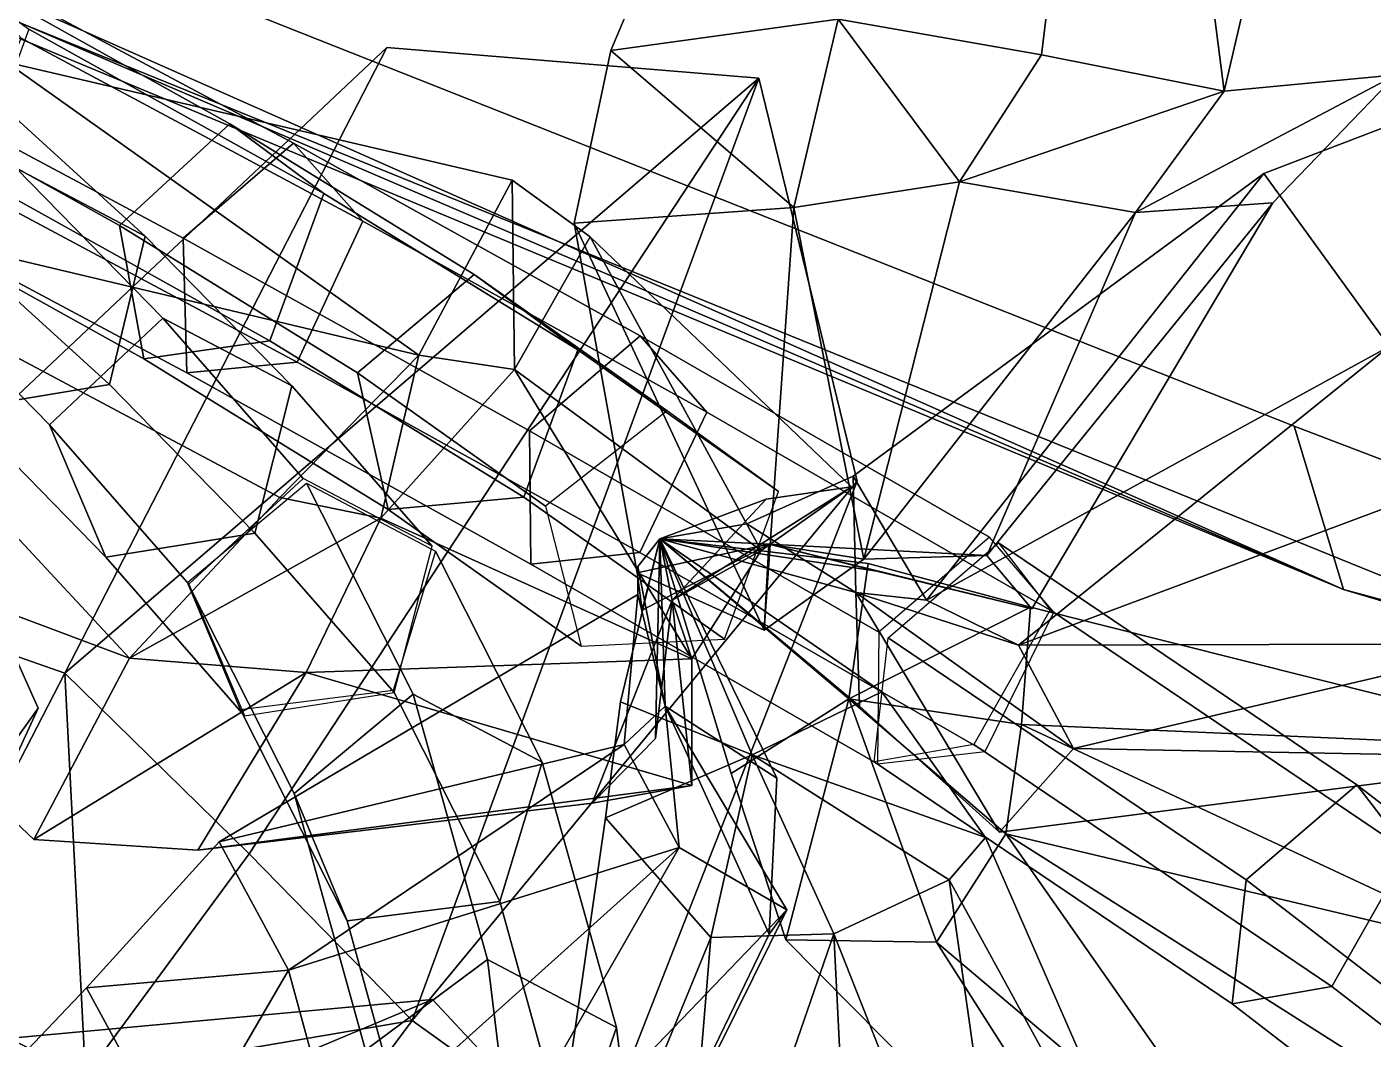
# Model space of a CAD drawing. Header units: metres. Extents: x -488 to 282, y -579 to 399.
# Drawn here: x 155.81 to 183.69, y -226.19 to -205.23 of the extents above; entities that cross this region are included whole.
import ezdxf

# ---------------------------------------------------------------- set-up
doc = ezdxf.new("R2010")
doc.units = ezdxf.units.M

msp = doc.modelspace()

# ---------------------------------------------------------------- linework, layer by layer
at = {"layer": 'coreopsi_1InfInt', "color": 3}
for points in [[(154.2568, -203.855, 316.2559), (161.3344, -207.6384, 323.0275), (159.0464, -209.6094, 324.3177), (151.9688, -205.826, 317.5462)], [(155.692, -205.4682, 313.8545), (162.7696, -209.2516, 320.6261), (161.3344, -207.6384, 323.0275), (154.2568, -203.855, 316.2559)], [(155.113, -206.7016, 355.3161), (158.2637, -209.5647, 364.9149), (155.5934, -208.1592, 366.2106), (152.4428, -205.296, 356.6118)], [(154.3329, -208.3899, 313.6426), (161.4105, -212.1733, 320.4142), (162.7696, -209.2516, 320.6261), (155.692, -205.4682, 313.8545)], [(151.9688, -205.826, 317.5462), (159.0464, -209.6094, 324.3177), (159.1226, -212.3932, 322.6827), (152.045, -208.6098, 315.9111)], [(154.3703, -209.7717, 354.6441), (157.521, -212.6348, 364.2429), (158.2637, -209.5647, 364.9149), (155.113, -206.7016, 355.3161)], [(161.3344, -207.6384, 323.0275), (168.5099, -211.6248, 329.6627), (166.2219, -213.5957, 330.9529), (159.0464, -209.6094, 324.3177)], [(162.7696, -209.2516, 320.6261), (169.894, -213.21, 327.2131), (168.5099, -211.6248, 329.6627), (161.3344, -207.6384, 323.0275)], [(155.5934, -208.1592, 366.2106), (158.6306, -211.2589, 375.832), (156.2797, -213.4728, 375.8607), (153.2648, -210.3945, 366.3082)], [(158.2637, -209.5647, 364.9149), (161.3008, -212.6644, 374.5363), (158.6306, -211.2589, 375.832), (155.5934, -208.1592, 366.2106)], [(152.045, -208.6098, 315.9111), (159.1226, -212.3932, 322.6827), (161.4105, -212.1733, 320.4142), (154.3329, -208.3899, 313.6426)], [(161.4105, -212.1733, 320.4142), (168.5035, -216.1147, 326.9717), (169.894, -213.21, 327.2131), (162.7696, -209.2516, 320.6261)], [(157.521, -212.6348, 364.2429), (160.5359, -215.7132, 373.7953), (161.3008, -212.6644, 374.5363), (158.2637, -209.5647, 364.9149)], [(151.2986, -210.2816, 355.5002), (154.4492, -213.1447, 365.099), (157.521, -212.6348, 364.2429), (154.3703, -209.7717, 354.6441)], [(159.0464, -209.6094, 324.3177), (166.2219, -213.5957, 330.9529), (166.247, -216.3517, 329.2697), (159.1226, -212.3932, 322.6827)], [(153.2648, -210.3945, 366.3082), (156.2797, -213.4728, 375.8607), (157.4505, -216.2099, 374.6091), (154.4492, -213.1447, 365.099)], [(158.6306, -211.2589, 375.832), (161.5357, -214.5791, 385.4207), (159.1635, -216.7701, 385.3805), (156.2797, -213.4728, 375.8607)], [(161.3008, -212.6644, 374.5363), (164.2059, -215.9846, 384.1249), (161.5357, -214.5791, 385.4207), (158.6306, -211.2589, 375.832)], [(168.5099, -211.6248, 329.6627), (175.7426, -215.7926, 336.122), (173.4546, -217.7635, 337.4122), (166.2219, -213.5957, 330.9529)], [(169.894, -213.21, 327.2131), (177.0751, -217.3486, 333.6256), (175.7426, -215.7926, 336.122), (168.5099, -211.6248, 329.6627)], [(159.1226, -212.3932, 322.6827), (166.247, -216.3517, 329.2697), (168.5035, -216.1147, 326.9717), (161.4105, -212.1733, 320.4142)], [(154.4492, -213.1447, 365.099), (157.4505, -216.2099, 374.6091), (160.5359, -215.7132, 373.7953), (157.521, -212.6348, 364.2429)], [(160.5359, -215.7132, 373.7953), (163.4198, -219.0104, 383.3152), (164.2059, -215.9846, 384.1249), (161.3008, -212.6644, 374.5363)], [(168.5035, -216.1147, 326.9717), (175.6529, -220.2353, 333.3553), (177.0751, -217.3486, 333.6256), (169.894, -213.21, 327.2131)], [(156.2797, -213.4728, 375.8607), (159.1635, -216.7701, 385.3805), (160.3213, -219.493, 384.0867), (157.4505, -216.2099, 374.6091)], [(166.2219, -213.5957, 330.9529), (173.4546, -217.7635, 337.4122), (173.4281, -220.4903, 335.6822), (166.247, -216.3517, 329.2697)], [(157.4505, -216.2099, 374.6091), (160.3213, -219.493, 384.0867), (163.4198, -219.0104, 383.3152), (160.5359, -215.7132, 373.7953)], [(166.247, -216.3517, 329.2697), (173.4281, -220.4903, 335.6822), (175.6529, -220.2353, 333.3553), (168.5035, -216.1147, 326.9717)]]:
    msp.add_3dface(points, dxfattribs=at)
at = {"layer": 'coreopsi_1Pdcel', "color": 3}
for points in [[(153.9082, -203.8374, 316.3749), (160.0168, -207.2383, 324.2094), (157.7286, -209.3444, 325.0793), (151.6199, -205.9435, 317.2448)], [(155.8506, -205.2783, 314.235), (161.9592, -208.6792, 322.0695), (160.0168, -207.2383, 324.2094), (153.9082, -203.8374, 316.3749)], [(154.733, -208.3326, 313.7805), (160.8416, -211.7335, 321.615), (161.9592, -208.6792, 322.0695), (155.8506, -205.2783, 314.235)], [(151.6199, -205.9435, 317.2448), (157.7286, -209.3444, 325.0793), (158.2354, -212.1068, 323.4851), (152.1268, -208.7058, 315.6506)], [(160.0168, -207.2383, 324.2094), (165.0732, -210.3575, 332.739), (162.6607, -212.3912, 333.4268), (157.7286, -209.3444, 325.0793)], [(161.9592, -208.6792, 322.0695), (167.2177, -211.9165, 330.8952), (165.0732, -210.3575, 332.739), (160.0168, -207.2383, 324.2094)], [(152.1268, -208.7058, 315.6506), (158.2354, -212.1068, 323.4851), (160.8416, -211.7335, 321.615), (154.733, -208.3326, 313.7805)], [(160.8416, -211.7335, 321.615), (166.1001, -214.9709, 330.4408), (167.2177, -211.9165, 330.8952), (161.9592, -208.6792, 322.0695)], [(157.7286, -209.3444, 325.0793), (162.6607, -212.3912, 333.4268), (163.2917, -215.226, 332.0146), (158.2354, -212.1068, 323.4851)], [(165.0732, -210.3575, 332.739), (169.0675, -213.1837, 341.91), (166.5537, -215.1508, 342.4), (162.6607, -212.3912, 333.4268)], [(167.2177, -211.9165, 330.8952), (171.3769, -214.8509, 340.3882), (169.0675, -213.1837, 341.91), (165.0732, -210.3575, 332.739)], [(158.2354, -212.1068, 323.4851), (163.2917, -215.226, 332.0146), (166.1001, -214.9709, 330.4408), (160.8416, -211.7335, 321.615)], [(166.1001, -214.9709, 330.4408), (170.2593, -217.9052, 339.9338), (171.3769, -214.8509, 340.3882), (167.2177, -211.9165, 330.8952)], [(162.6607, -212.3912, 333.4268), (166.5537, -215.1508, 342.4), (167.2861, -218.0521, 341.1856), (163.2917, -215.226, 332.0146)], [(161.6017, -214.6785, 385.6646), (163.8105, -219.0464, 394.9546), (161.3465, -221.0991, 394.5753), (159.1377, -216.7312, 385.2852)], [(164.272, -216.084, 384.3688), (166.4807, -220.4519, 393.6588), (163.8105, -219.0464, 394.9546), (161.6017, -214.6785, 385.6646)], [(163.2917, -215.226, 332.0146), (167.2861, -218.0521, 341.1856), (170.2593, -217.9052, 339.9338), (166.1001, -214.9709, 330.4408)], [(175.9319, -215.9112, 336.2764), (183.346, -220.9209, 341.7714), (181.058, -222.8918, 343.0616), (173.6439, -217.8821, 337.5667)], [(177.0012, -217.3023, 333.5653), (184.4154, -222.312, 339.0603), (183.346, -220.9209, 341.7714), (175.9319, -215.9112, 336.2764)], [(163.394, -218.9716, 383.2199), (165.6028, -223.3395, 392.5099), (166.4807, -220.4519, 393.6588), (164.272, -216.084, 384.3688)], [(159.1377, -216.7312, 385.2852), (161.3465, -221.0991, 394.5753), (162.4478, -223.7372, 393.0731), (160.2391, -219.3693, 383.7831)], [(175.4173, -220.0876, 333.1631), (182.8314, -225.0973, 338.6581), (184.4154, -222.312, 339.0603), (177.0012, -217.3023, 333.5653)], [(173.6439, -217.8821, 337.5667), (181.058, -222.8918, 343.0616), (180.7683, -225.4536, 341.1169), (173.3542, -220.4439, 335.6219)], [(160.2391, -219.3693, 383.7831), (162.4478, -223.7372, 393.0731), (165.6028, -223.3395, 392.5099), (163.394, -218.9716, 383.2199)], [(163.8105, -219.0464, 394.9546), (165.353, -224.5388, 404.0913), (162.8223, -226.4162, 403.3843), (161.3465, -221.0991, 394.5753)], [(166.4807, -220.4519, 393.6588), (168.0232, -225.9444, 402.7956), (165.353, -224.5388, 404.0913), (163.8105, -219.0464, 394.9546)], [(173.3542, -220.4439, 335.6219), (180.7683, -225.4536, 341.1169), (182.8314, -225.0973, 338.6581), (175.4173, -220.0876, 333.1631)], [(165.6028, -223.3395, 392.5099), (167.0785, -228.6566, 401.319), (168.0232, -225.9444, 402.7956), (166.4807, -220.4519, 393.6588)], [(183.346, -220.9209, 341.7714), (191.0606, -226.8581, 346.3823), (188.7726, -228.829, 347.6725), (181.058, -222.8918, 343.0616)], [(184.4154, -222.312, 339.0603), (191.8609, -228.0546, 343.4915), (191.0606, -226.8581, 346.3823), (183.346, -220.9209, 341.7714)], [(161.3465, -221.0991, 394.5753), (162.8223, -226.4162, 403.3843), (163.8826, -228.9465, 401.6808), (162.4478, -223.7372, 393.0731)], [(182.8314, -225.0973, 338.6581), (190.1117, -230.7203, 342.9789), (191.8609, -228.0546, 343.4915), (184.4154, -222.312, 339.0603)], [(181.058, -222.8918, 343.0616), (188.7726, -228.829, 347.6725), (188.2139, -231.1962, 345.5481), (180.7683, -225.4536, 341.1169)], [(162.4478, -223.7372, 393.0731), (163.8826, -228.9465, 401.6808), (167.0785, -228.6566, 401.319), (165.6028, -223.3395, 392.5099)], [(165.353, -224.5388, 404.0913), (166.1399, -230.9739, 412.6934), (163.5686, -232.6414, 411.6752), (162.8223, -226.4162, 403.3843)], [(168.0232, -225.9444, 402.7956), (168.8101, -232.3794, 411.3977), (166.1399, -230.9739, 412.6934), (165.353, -224.5388, 404.0913)], [(180.7683, -225.4536, 341.1169), (188.2139, -231.1962, 345.5481), (190.1117, -230.7203, 342.9789), (182.8314, -225.0973, 338.6581)], [(167.0785, -228.6566, 401.319), (167.8249, -234.8818, 409.6099), (168.8101, -232.3794, 411.3977), (168.0232, -225.9444, 402.7956)]]:
    msp.add_3dface(points, dxfattribs=at)
at = {"layer": 'coreopsi_1Petal1', "color": 3}
for points in [[(178.6146, -191.0679, 373.6129), (172.6123, -205.0746, 368.268), (176.8196, -205.8134, 366.6758)], [(178.6146, -191.0679, 373.6129), (176.8196, -205.8134, 366.6758), (172.6123, -205.0746, 368.268)], [(176.8196, -205.8134, 366.6758), (180.6015, -206.5648, 365.2202), (178.6146, -191.0679, 373.6129)], [(176.8196, -205.8134, 366.6758), (178.6146, -191.0679, 373.6129), (180.6015, -206.5648, 365.2202)], [(180.6015, -206.5648, 365.2202), (183.1903, -195.4395, 369.9106), (178.6146, -191.0679, 373.6129)], [(180.6015, -206.5648, 365.2202), (178.6146, -191.0679, 373.6129), (183.1903, -195.4395, 369.9106)], [(172.6123, -205.0746, 368.268), (172.7835, -194.1389, 374.1885), (167.9051, -205.7193, 368.1774)], [(172.6123, -205.0746, 368.268), (167.9051, -205.7193, 368.1774), (172.7835, -194.1389, 374.1885)], [(184.1603, -206.223, 363.1697), (183.1903, -195.4395, 369.9106), (180.6015, -206.5648, 365.2202)], [(184.1603, -206.223, 363.1697), (180.6015, -206.5648, 365.2202), (183.1903, -195.4395, 369.9106)], [(172.6123, -205.0746, 368.268), (167.9051, -205.7193, 368.1774), (171.6934, -208.9711, 362.1256)], [(172.6123, -205.0746, 368.268), (171.6934, -208.9711, 362.1256), (167.9051, -205.7193, 368.1774)], [(172.6123, -205.0746, 368.268), (171.6934, -208.9711, 362.1256), (175.1206, -208.4393, 361.1454)], [(172.6123, -205.0746, 368.268), (175.1206, -208.4393, 361.1454), (171.6934, -208.9711, 362.1256)], [(176.8196, -205.8134, 366.6758), (172.6123, -205.0746, 368.268), (175.1206, -208.4393, 361.1454)], [(176.8196, -205.8134, 366.6758), (175.1206, -208.4393, 361.1454), (172.6123, -205.0746, 368.268)], [(156.5978, -218.6143, 431.6306), (163.2643, -205.6618, 432.195), (151.4296, -216.8005, 430.6167)], [(156.5978, -218.6143, 431.6306), (151.4296, -216.8005, 430.6167), (163.2643, -205.6618, 432.195)], [(170.9698, -206.2945, 431.5961), (163.2643, -205.6618, 432.195), (156.5978, -218.6143, 431.6306)], [(170.9698, -206.2945, 431.5961), (156.5978, -218.6143, 431.6306), (163.2643, -205.6618, 432.195)], [(163.9275, -212.0299, 368.7622), (155.3893, -205.9629, 375.3018), (148.7492, -208.426, 377.1985)], [(163.9275, -212.0299, 368.7622), (148.7492, -208.426, 377.1985), (155.3893, -205.9629, 375.3018)], [(165.8634, -208.4052, 368.4465), (155.3893, -205.9629, 375.3018), (163.9275, -212.0299, 368.7622)], [(165.8634, -208.4052, 368.4465), (163.9275, -212.0299, 368.7622), (155.3893, -205.9629, 375.3018)], [(171.6934, -208.9711, 362.1256), (167.9051, -205.7193, 368.1774), (167.145, -209.2986, 362.5583)], [(171.6934, -208.9711, 362.1256), (167.145, -209.2986, 362.5583), (167.9051, -205.7193, 368.1774)], [(175.1206, -208.4393, 361.1454), (180.6015, -206.5648, 365.2202), (176.8196, -205.8134, 366.6758)], [(175.1206, -208.4393, 361.1454), (176.8196, -205.8134, 366.6758), (180.6015, -206.5648, 365.2202)], [(181.6104, -208.8739, 357.9126), (184.1603, -206.223, 363.1697), (178.7673, -209.076, 359.2795)], [(181.6104, -208.8739, 357.9126), (178.7673, -209.076, 359.2795), (184.1603, -206.223, 363.1697)], [(178.7673, -209.076, 359.2795), (184.1603, -206.223, 363.1697), (180.6015, -206.5648, 365.2202)], [(178.7673, -209.076, 359.2795), (180.6015, -206.5648, 365.2202), (184.1603, -206.223, 363.1697)], [(184.0169, -211.848, 356.9876), (186.736, -206.2308, 361.7418), (181.4237, -208.2701, 358.1946)], [(184.0169, -211.848, 356.9876), (181.4237, -208.2701, 358.1946), (186.736, -206.2308, 361.7418)], [(170.9698, -206.2945, 431.5961), (156.5978, -218.6143, 431.6306), (160.4136, -222.3529, 431.4908)], [(170.9698, -206.2945, 431.5961), (160.4136, -222.3529, 431.4908), (156.5978, -218.6143, 431.6306)], [(160.4136, -222.3529, 431.4908), (163.7923, -225.8044, 431.3845), (170.9698, -206.2945, 431.5961)], [(160.4136, -222.3529, 431.4908), (170.9698, -206.2945, 431.5961), (163.7923, -225.8044, 431.3845)], [(163.7923, -225.8044, 431.3845), (173.0005, -214.6377, 431.2348), (170.9698, -206.2945, 431.5961)], [(163.7923, -225.8044, 431.3845), (170.9698, -206.2945, 431.5961), (173.0005, -214.6377, 431.2348)], [(175.1206, -208.4393, 361.1454), (178.7673, -209.076, 359.2795), (180.6015, -206.5648, 365.2202)], [(175.1206, -208.4393, 361.1454), (180.6015, -206.5648, 365.2202), (178.7673, -209.076, 359.2795)], [(148.7492, -208.426, 377.1985), (148.0756, -214.6038, 374.9305), (157.94, -218.298, 368.3184)], [(148.7492, -208.426, 377.1985), (157.94, -218.298, 368.3184), (148.0756, -214.6038, 374.9305)], [(161.0531, -214.9772, 368.5687), (163.9275, -212.0299, 368.7622), (148.7492, -208.426, 377.1985)], [(161.0531, -214.9772, 368.5687), (148.7492, -208.426, 377.1985), (163.9275, -212.0299, 368.7622)], [(148.7492, -208.426, 377.1985), (157.94, -218.298, 368.3184), (161.0531, -214.9772, 368.5687)], [(148.7492, -208.426, 377.1985), (161.0531, -214.9772, 368.5687), (157.94, -218.298, 368.3184)], [(165.9099, -212.3228, 362.3632), (165.8634, -208.4052, 368.4465), (163.9275, -212.0299, 368.7622)], [(165.9099, -212.3228, 362.3632), (163.9275, -212.0299, 368.7622), (165.8634, -208.4052, 368.4465)], [(167.4749, -209.5764, 362.3476), (165.8634, -208.4052, 368.4465), (165.9099, -212.3228, 362.3632)], [(167.4749, -209.5764, 362.3476), (165.9099, -212.3228, 362.3632), (165.8634, -208.4052, 368.4465)], [(175.1206, -208.4393, 361.1454), (171.6934, -208.9711, 362.1256), (173.1387, -216.2478, 354.2603)], [(175.1206, -208.4393, 361.1454), (173.1387, -216.2478, 354.2603), (171.6934, -208.9711, 362.1256)], [(174.439, -217.0985, 354.1258), (181.4237, -208.2701, 358.1946), (172.9244, -214.5347, 352.0468)], [(174.439, -217.0985, 354.1258), (172.9244, -214.5347, 352.0468), (181.4237, -208.2701, 358.1946)], [(173.1387, -216.2478, 354.2603), (178.7673, -209.076, 359.2795), (175.1206, -208.4393, 361.1454)], [(173.1387, -216.2478, 354.2603), (175.1206, -208.4393, 361.1454), (178.7673, -209.076, 359.2795)], [(184.0169, -211.848, 356.9876), (181.4237, -208.2701, 358.1946), (174.439, -217.0985, 354.1258)], [(184.0169, -211.848, 356.9876), (174.439, -217.0985, 354.1258), (181.4237, -208.2701, 358.1946)], [(171.6934, -208.9711, 362.1256), (167.145, -209.2986, 362.5583), (171.0759, -217.7206, 355.0151)], [(171.6934, -208.9711, 362.1256), (171.0759, -217.7206, 355.0151), (167.145, -209.2986, 362.5583)], [(173.1387, -216.2478, 354.2603), (171.6934, -208.9711, 362.1256), (171.0759, -217.7206, 355.0151)], [(173.1387, -216.2478, 354.2603), (171.0759, -217.7206, 355.0151), (171.6934, -208.9711, 362.1256)], [(176.623, -217.2772, 350.3904), (181.6104, -208.8739, 357.9126), (175.6914, -216.1729, 353.4404)], [(176.623, -217.2772, 350.3904), (175.6914, -216.1729, 353.4404), (181.6104, -208.8739, 357.9126)], [(175.6914, -216.1729, 353.4404), (181.6104, -208.8739, 357.9126), (178.7673, -209.076, 359.2795)], [(175.6914, -216.1729, 353.4404), (178.7673, -209.076, 359.2795), (181.6104, -208.8739, 357.9126)], [(171.0759, -217.7206, 355.0151), (167.145, -209.2986, 362.5583), (168.4515, -216.5361, 352.8019)], [(171.0759, -217.7206, 355.0151), (168.4515, -216.5361, 352.8019), (167.145, -209.2986, 362.5583)], [(175.6914, -216.1729, 353.4404), (178.7673, -209.076, 359.2795), (173.1387, -216.2478, 354.2603)], [(175.6914, -216.1729, 353.4404), (173.1387, -216.2478, 354.2603), (178.7673, -209.076, 359.2795)], [(171.0145, -216.0737, 355.0286), (167.4749, -209.5764, 362.3476), (165.9099, -212.3228, 362.3632)], [(171.0145, -216.0737, 355.0286), (165.9099, -212.3228, 362.3632), (167.4749, -209.5764, 362.3476)], [(172.8864, -214.7533, 352.5501), (167.4749, -209.5764, 362.3476), (171.0145, -216.0737, 355.0286)], [(172.8864, -214.7533, 352.5501), (171.0145, -216.0737, 355.0286), (167.4749, -209.5764, 362.3476)], [(163.1422, -215.4013, 362.5836), (163.9275, -212.0299, 368.7622), (161.0531, -214.9772, 368.5687)], [(163.1422, -215.4013, 362.5836), (161.0531, -214.9772, 368.5687), (163.9275, -212.0299, 368.7622)], [(163.1422, -215.4013, 362.5836), (165.9099, -212.3228, 362.3632), (163.9275, -212.0299, 368.7622)], [(163.1422, -215.4013, 362.5836), (163.9275, -212.0299, 368.7622), (165.9099, -212.3228, 362.3632)], [(176.3422, -218.0346, 352.546), (184.0169, -211.848, 356.9876), (174.439, -217.0985, 354.1258)], [(176.3422, -218.0346, 352.546), (174.439, -217.0985, 354.1258), (184.0169, -211.848, 356.9876)], [(185.9084, -214.4563, 355.3727), (184.0169, -211.848, 356.9876), (176.3422, -218.0346, 352.546)], [(185.9084, -214.4563, 355.3727), (176.3422, -218.0346, 352.546), (184.0169, -211.848, 356.9876)], [(169.5816, -218.3152, 354.6873), (165.9099, -212.3228, 362.3632), (163.1422, -215.4013, 362.5836)], [(169.5816, -218.3152, 354.6873), (163.1422, -215.4013, 362.5836), (165.9099, -212.3228, 362.3632)], [(171.0145, -216.0737, 355.0286), (165.9099, -212.3228, 362.3632), (169.5816, -218.3152, 354.6873)], [(171.0145, -216.0737, 355.0286), (169.5816, -218.3152, 354.6873), (165.9099, -212.3228, 362.3632)], [(157.94, -218.298, 368.3184), (148.0756, -214.6038, 374.9305), (155.9568, -222.0553, 366.1896)], [(157.94, -218.298, 368.3184), (155.9568, -222.0553, 366.1896), (148.0756, -214.6038, 374.9305)], [(172.9769, -216.943, 347.2122), (172.9244, -214.5347, 352.0468), (170.7228, -215.5221, 348.588)], [(172.9769, -216.943, 347.2122), (170.7228, -215.5221, 348.588), (172.9244, -214.5347, 352.0468)], [(174.439, -217.0985, 354.1258), (172.9244, -214.5347, 352.0468), (172.9769, -216.943, 347.2122)], [(174.439, -217.0985, 354.1258), (172.9769, -216.943, 347.2122), (172.9244, -214.5347, 352.0468)], [(176.3422, -218.0346, 352.546), (186.7153, -218.0053, 353.3879), (185.9084, -214.4563, 355.3727)], [(176.3422, -218.0346, 352.546), (185.9084, -214.4563, 355.3727), (186.7153, -218.0053, 353.3879)], [(167.5645, -228.5147, 430.0564), (173.0005, -214.6377, 431.2348), (163.7923, -225.8044, 431.3845)], [(167.5645, -228.5147, 430.0564), (163.7923, -225.8044, 431.3845), (173.0005, -214.6377, 431.2348)], [(171.1201, -215.0118, 347.6115), (172.8864, -214.7533, 352.5501), (169.1755, -217.1008, 348.4163)], [(171.1201, -215.0118, 347.6115), (169.1755, -217.1008, 348.4163), (172.8864, -214.7533, 352.5501)], [(169.1755, -217.1008, 348.4163), (172.8864, -214.7533, 352.5501), (171.0145, -216.0737, 355.0286)], [(169.1755, -217.1008, 348.4163), (171.0145, -216.0737, 355.0286), (172.8864, -214.7533, 352.5501)], [(161.0531, -214.9772, 368.5687), (157.94, -218.298, 368.3184), (163.1422, -215.4013, 362.5836)], [(161.0531, -214.9772, 368.5687), (163.1422, -215.4013, 362.5836), (157.94, -218.298, 368.3184)], [(168.9186, -215.8314, 341.1583), (171.1201, -215.0118, 347.6115), (169.1755, -217.1008, 348.4163)], [(168.9186, -215.8314, 341.1583), (169.1755, -217.1008, 348.4163), (171.1201, -215.0118, 347.6115)], [(157.94, -218.298, 368.3184), (161.5943, -218.5974, 361.9692), (163.1422, -215.4013, 362.5836)], [(157.94, -218.298, 368.3184), (163.1422, -215.4013, 362.5836), (161.5943, -218.5974, 361.9692)], [(163.1422, -215.4013, 362.5836), (161.5943, -218.5974, 361.9692), (169.5816, -218.3152, 354.6873)], [(163.1422, -215.4013, 362.5836), (169.5816, -218.3152, 354.6873), (161.5943, -218.5974, 361.9692)], [(172.9769, -216.943, 347.2122), (170.7228, -215.5221, 348.588), (168.9186, -215.8314, 341.1583)], [(172.9769, -216.943, 347.2122), (168.9186, -215.8314, 341.1583), (170.7228, -215.5221, 348.588)], [(168.9186, -215.8314, 341.1583), (168.103, -219.2022, 347.0857), (170.8299, -220.3016, 346.7008)], [(168.9186, -215.8314, 341.1583), (170.8299, -220.3016, 346.7008), (168.103, -219.2022, 347.0857)], [(171.1756, -215.9383, 348.1761), (168.4515, -216.5361, 352.8019), (168.5522, -217.309, 348.6573)], [(171.1756, -215.9383, 348.1761), (168.5522, -217.309, 348.6573), (168.4515, -216.5361, 352.8019)], [(171.0759, -217.7206, 355.0151), (168.4515, -216.5361, 352.8019), (171.1756, -215.9383, 348.1761)], [(171.0759, -217.7206, 355.0151), (171.1756, -215.9383, 348.1761), (168.4515, -216.5361, 352.8019)], [(168.9186, -215.8314, 341.1583), (168.461, -216.4043, 347.9865), (169.0287, -219.2969, 347.6647)], [(168.9186, -215.8314, 341.1583), (169.0287, -219.2969, 347.6647), (168.461, -216.4043, 347.9865)], [(171.1756, -215.9383, 348.1761), (168.5522, -217.309, 348.6573), (168.9186, -215.8314, 341.1583)], [(171.1756, -215.9383, 348.1761), (168.9186, -215.8314, 341.1583), (168.5522, -217.309, 348.6573)], [(169.1755, -217.1008, 348.4163), (168.8302, -219.9648, 347.5972), (168.9186, -215.8314, 341.1583)], [(169.1755, -217.1008, 348.4163), (168.9186, -215.8314, 341.1583), (168.8302, -219.9648, 347.5972)], [(170.8299, -220.3016, 346.7008), (173.5121, -218.9954, 346.3967), (168.9186, -215.8314, 341.1583)], [(170.8299, -220.3016, 346.7008), (168.9186, -215.8314, 341.1583), (173.5121, -218.9954, 346.3967)], [(168.9186, -215.8314, 341.1583), (170.3938, -220.6882, 345.784), (172.83, -219.1391, 346.4607)], [(168.9186, -215.8314, 341.1583), (172.83, -219.1391, 346.4607), (170.3938, -220.6882, 345.784)], [(172.83, -219.1391, 346.4607), (173.2341, -216.3396, 347.4568), (168.9186, -215.8314, 341.1583)], [(172.83, -219.1391, 346.4607), (168.9186, -215.8314, 341.1583), (173.2341, -216.3396, 347.4568)], [(168.9186, -215.8314, 341.1583), (173.0528, -219.2957, 345.409), (172.9769, -216.943, 347.2122)], [(168.9186, -215.8314, 341.1583), (172.9769, -216.943, 347.2122), (173.0528, -219.2957, 345.409)], [(168.9186, -215.8314, 341.1583), (173.4108, -216.4978, 346.3097), (171.1756, -215.9383, 348.1761)], [(168.9186, -215.8314, 341.1583), (171.1756, -215.9383, 348.1761), (173.4108, -216.4978, 346.3097)], [(169.0287, -219.2969, 347.6647), (171.3415, -220.7823, 346.4659), (168.9186, -215.8314, 341.1583)], [(169.0287, -219.2969, 347.6647), (168.9186, -215.8314, 341.1583), (171.3415, -220.7823, 346.4659)], [(173.1387, -216.2478, 354.2603), (171.0759, -217.7206, 355.0151), (171.1756, -215.9383, 348.1761)], [(173.1387, -216.2478, 354.2603), (171.1756, -215.9383, 348.1761), (171.0759, -217.7206, 355.0151)], [(173.4108, -216.4978, 346.3097), (176.623, -217.2772, 350.3904), (171.1756, -215.9383, 348.1761)], [(173.4108, -216.4978, 346.3097), (171.1756, -215.9383, 348.1761), (176.623, -217.2772, 350.3904)], [(171.1756, -215.9383, 348.1761), (175.6914, -216.1729, 353.4404), (173.1387, -216.2478, 354.2603)], [(171.1756, -215.9383, 348.1761), (173.1387, -216.2478, 354.2603), (175.6914, -216.1729, 353.4404)], [(171.1756, -215.9383, 348.1761), (176.623, -217.2772, 350.3904), (175.6914, -216.1729, 353.4404)], [(171.1756, -215.9383, 348.1761), (175.6914, -216.1729, 353.4404), (176.623, -217.2772, 350.3904)], [(169.1755, -217.1008, 348.4163), (171.0145, -216.0737, 355.0286), (169.5816, -218.3152, 354.6873)], [(169.1755, -217.1008, 348.4163), (169.5816, -218.3152, 354.6873), (171.0145, -216.0737, 355.0286)], [(151.1481, -226.2087, 320.6646), (156.0486, -219.3358, 324.4207), (154.7396, -216.4324, 328.8873)], [(151.1481, -226.2087, 320.6646), (154.7396, -216.4324, 328.8873), (156.0486, -219.3358, 324.4207)], [(168.461, -216.4043, 347.9865), (168.4606, -216.9849, 353.2057), (169.0287, -219.2969, 347.6647)], [(168.461, -216.4043, 347.9865), (169.0287, -219.2969, 347.6647), (168.4606, -216.9849, 353.2057)], [(172.83, -219.1391, 346.4607), (176.5921, -217.2447, 349.8421), (173.2341, -216.3396, 347.4568)], [(172.83, -219.1391, 346.4607), (173.2341, -216.3396, 347.4568), (176.5921, -217.2447, 349.8421)], [(156.5978, -218.6143, 431.6306), (151.4296, -216.8005, 430.6167), (153.2533, -225.0893, 427.0752)], [(156.5978, -218.6143, 431.6306), (153.2533, -225.0893, 427.0752), (151.4296, -216.8005, 430.6167)], [(168.4606, -216.9849, 353.2057), (159.7946, -222.1033, 360.3315), (168.1802, -220.0863, 354.507)], [(168.4606, -216.9849, 353.2057), (168.1802, -220.0863, 354.507), (159.7946, -222.1033, 360.3315)], [(169.1755, -217.1008, 348.4163), (167.5172, -221.3053, 351.374), (168.8302, -219.9648, 347.5972)], [(169.1755, -217.1008, 348.4163), (168.8302, -219.9648, 347.5972), (167.5172, -221.3053, 351.374)], [(169.5818, -220.9369, 354.3389), (167.5172, -221.3053, 351.374), (169.1755, -217.1008, 348.4163)], [(169.5818, -220.9369, 354.3389), (169.1755, -217.1008, 348.4163), (167.5172, -221.3053, 351.374)], [(169.0287, -219.2969, 347.6647), (168.4606, -216.9849, 353.2057), (168.1802, -220.0863, 354.507)], [(169.0287, -219.2969, 347.6647), (168.1802, -220.0863, 354.507), (168.4606, -216.9849, 353.2057)], [(169.5816, -218.3152, 354.6873), (169.5818, -220.9369, 354.3389), (169.1755, -217.1008, 348.4163)], [(169.5816, -218.3152, 354.6873), (169.1755, -217.1008, 348.4163), (169.5818, -220.9369, 354.3389)], [(173.0528, -219.2957, 345.409), (175.9532, -221.8995, 348.9282), (172.9769, -216.943, 347.2122)], [(173.0528, -219.2957, 345.409), (172.9769, -216.943, 347.2122), (175.9532, -221.8995, 348.9282)], [(172.9769, -216.943, 347.2122), (177.4824, -220.1694, 351.3897), (176.3422, -218.0346, 352.546)], [(172.9769, -216.943, 347.2122), (176.3422, -218.0346, 352.546), (177.4824, -220.1694, 351.3897)], [(172.9769, -216.943, 347.2122), (175.9532, -221.8995, 348.9282), (177.4824, -220.1694, 351.3897)], [(172.9769, -216.943, 347.2122), (177.4824, -220.1694, 351.3897), (175.9532, -221.8995, 348.9282)], [(176.3422, -218.0346, 352.546), (174.439, -217.0985, 354.1258), (172.9769, -216.943, 347.2122)], [(176.3422, -218.0346, 352.546), (172.9769, -216.943, 347.2122), (174.439, -217.0985, 354.1258)], [(176.4049, -219.6747, 352.5345), (176.5921, -217.2447, 349.8421), (172.83, -219.1391, 346.4607)], [(176.4049, -219.6747, 352.5345), (172.83, -219.1391, 346.4607), (176.5921, -217.2447, 349.8421)], [(176.4049, -219.6747, 352.5345), (188.324, -220.1918, 351.5603), (176.5921, -217.2447, 349.8421)], [(176.4049, -219.6747, 352.5345), (176.5921, -217.2447, 349.8421), (188.324, -220.1918, 351.5603)], [(177.4824, -220.1694, 351.3897), (186.7153, -218.0053, 353.3879), (176.3422, -218.0346, 352.546)], [(177.4824, -220.1694, 351.3897), (176.3422, -218.0346, 352.546), (186.7153, -218.0053, 353.3879)], [(177.4824, -220.1694, 351.3897), (187.8847, -220.3669, 351.6422), (186.7153, -218.0053, 353.3879)], [(177.4824, -220.1694, 351.3897), (186.7153, -218.0053, 353.3879), (187.8847, -220.3669, 351.6422)], [(157.94, -218.298, 368.3184), (155.9568, -222.0553, 366.1896), (161.5943, -218.5974, 361.9692)], [(157.94, -218.298, 368.3184), (161.5943, -218.5974, 361.9692), (155.9568, -222.0553, 366.1896)], [(169.5816, -218.3152, 354.6873), (161.5943, -218.5974, 361.9692), (169.5818, -220.9369, 354.3389)], [(169.5816, -218.3152, 354.6873), (169.5818, -220.9369, 354.3389), (161.5943, -218.5974, 361.9692)], [(156.5978, -218.6143, 431.6306), (153.2533, -225.0893, 427.0752), (157.0275, -226.9524, 426.7112)], [(156.5978, -218.6143, 431.6306), (157.0275, -226.9524, 426.7112), (153.2533, -225.0893, 427.0752)], [(161.5943, -218.5974, 361.9692), (155.9568, -222.0553, 366.1896), (159.3553, -222.2784, 360.4135)], [(161.5943, -218.5974, 361.9692), (159.3553, -222.2784, 360.4135), (155.9568, -222.0553, 366.1896)], [(160.4136, -222.3529, 431.4908), (156.5978, -218.6143, 431.6306), (157.0275, -226.9524, 426.7112)], [(160.4136, -222.3529, 431.4908), (157.0275, -226.9524, 426.7112), (156.5978, -218.6143, 431.6306)], [(161.5943, -218.5974, 361.9692), (159.3553, -222.2784, 360.4135), (169.5818, -220.9369, 354.3389)], [(161.5943, -218.5974, 361.9692), (169.5818, -220.9369, 354.3389), (159.3553, -222.2784, 360.4135)], [(170.8299, -220.3016, 346.7008), (175.6578, -222.0138, 348.4142), (173.5121, -218.9954, 346.3967)], [(170.8299, -220.3016, 346.7008), (173.5121, -218.9954, 346.3967), (175.6578, -222.0138, 348.4142)], [(153.0164, -225.9319, 318.2269), (156.0486, -219.3358, 324.4207), (151.1481, -226.2087, 320.6646)], [(153.0164, -225.9319, 318.2269), (151.1481, -226.2087, 320.6646), (156.0486, -219.3358, 324.4207)], [(168.103, -219.2022, 347.0857), (167.7908, -221.6072, 351.7435), (170.8299, -220.3016, 346.7008)], [(168.103, -219.2022, 347.0857), (170.8299, -220.3016, 346.7008), (167.7908, -221.6072, 351.7435)], [(169.0287, -219.2969, 347.6647), (168.1802, -220.0863, 354.507), (169.3204, -222.221, 353.3507)], [(169.0287, -219.2969, 347.6647), (169.3204, -222.221, 353.3507), (168.1802, -220.0863, 354.507)], [(169.0287, -219.2969, 347.6647), (171.1848, -224.0153, 349.1693), (171.3415, -220.7823, 346.4659)], [(169.0287, -219.2969, 347.6647), (171.3415, -220.7823, 346.4659), (171.1848, -224.0153, 349.1693)], [(169.3204, -222.221, 353.3507), (171.5477, -223.513, 352.7477), (169.0287, -219.2969, 347.6647)], [(169.3204, -222.221, 353.3507), (169.0287, -219.2969, 347.6647), (171.5477, -223.513, 352.7477)], [(171.5477, -223.513, 352.7477), (171.1848, -224.0153, 349.1693), (169.0287, -219.2969, 347.6647)], [(171.5477, -223.513, 352.7477), (169.0287, -219.2969, 347.6647), (171.1848, -224.0153, 349.1693)], [(170.3938, -220.6882, 345.784), (171.5274, -224.1311, 349.5837), (172.83, -219.1391, 346.4607)], [(170.3938, -220.6882, 345.784), (172.83, -219.1391, 346.4607), (171.5274, -224.1311, 349.5837)], [(172.83, -219.1391, 346.4607), (171.5274, -224.1311, 349.5837), (174.6481, -224.1819, 350.8681)], [(172.83, -219.1391, 346.4607), (174.6481, -224.1819, 350.8681), (171.5274, -224.1311, 349.5837)], [(172.83, -219.1391, 346.4607), (174.6481, -224.1819, 350.8681), (176.081, -221.9404, 351.2094)], [(172.83, -219.1391, 346.4607), (176.081, -221.9404, 351.2094), (174.6481, -224.1819, 350.8681)], [(176.081, -221.9404, 351.2094), (176.4049, -219.6747, 352.5345), (172.83, -219.1391, 346.4607)], [(176.081, -221.9404, 351.2094), (172.83, -219.1391, 346.4607), (176.4049, -219.6747, 352.5345)], [(176.081, -221.9404, 351.2094), (186.5963, -224.4341, 351.5451), (176.4049, -219.6747, 352.5345)], [(176.081, -221.9404, 351.2094), (176.4049, -219.6747, 352.5345), (186.5963, -224.4341, 351.5451)], [(186.5963, -224.4341, 351.5451), (188.324, -220.1918, 351.5603), (176.4049, -219.6747, 352.5345)], [(186.5963, -224.4341, 351.5451), (176.4049, -219.6747, 352.5345), (188.324, -220.1918, 351.5603)], [(168.1802, -220.0863, 354.507), (159.7946, -222.1033, 360.3315), (161.2294, -224.7562, 359.3856)], [(168.1802, -220.0863, 354.507), (161.2294, -224.7562, 359.3856), (159.7946, -222.1033, 360.3315)], [(168.1802, -220.0863, 354.507), (161.2294, -224.7562, 359.3856), (169.3204, -222.221, 353.3507)], [(168.1802, -220.0863, 354.507), (169.3204, -222.221, 353.3507), (161.2294, -224.7562, 359.3856)], [(175.9532, -221.8995, 348.9282), (187.8847, -220.3669, 351.6422), (177.4824, -220.1694, 351.3897)], [(175.9532, -221.8995, 348.9282), (177.4824, -220.1694, 351.3897), (187.8847, -220.3669, 351.6422)], [(170.8299, -220.3016, 346.7008), (167.7908, -221.6072, 351.7435), (169.9712, -224.0827, 352.4563)], [(170.8299, -220.3016, 346.7008), (169.9712, -224.0827, 352.4563), (167.7908, -221.6072, 351.7435)], [(170.8299, -220.3016, 346.7008), (169.9712, -224.0827, 352.4563), (172.5239, -224.0078, 351.6365)], [(170.8299, -220.3016, 346.7008), (172.5239, -224.0078, 351.6365), (169.9712, -224.0827, 352.4563)], [(172.5239, -224.0078, 351.6365), (174.9109, -222.8909, 351.8583), (170.8299, -220.3016, 346.7008)], [(172.5239, -224.0078, 351.6365), (170.8299, -220.3016, 346.7008), (174.9109, -222.8909, 351.8583)], [(174.9109, -222.8909, 351.8583), (175.6578, -222.0138, 348.4142), (170.8299, -220.3016, 346.7008)], [(174.9109, -222.8909, 351.8583), (170.8299, -220.3016, 346.7008), (175.6578, -222.0138, 348.4142)], [(169.5818, -220.9369, 354.3389), (159.3553, -222.2784, 360.4135), (167.5172, -221.3053, 351.374)], [(169.5818, -220.9369, 354.3389), (167.5172, -221.3053, 351.374), (159.3553, -222.2784, 360.4135)], [(167.7908, -221.6072, 351.7435), (166.069, -233.5963, 354.0611), (169.9712, -224.0827, 352.4563)], [(167.7908, -221.6072, 351.7435), (169.9712, -224.0827, 352.4563), (166.069, -233.5963, 354.0611)], [(159.7946, -222.1033, 360.3315), (157.0473, -225.127, 365.2787), (161.2294, -224.7562, 359.3856)], [(159.7946, -222.1033, 360.3315), (161.2294, -224.7562, 359.3856), (157.0473, -225.127, 365.2787)], [(174.6481, -224.1819, 350.8681), (182.0348, -230.4388, 350.4103), (176.081, -221.9404, 351.2094)], [(174.6481, -224.1819, 350.8681), (176.081, -221.9404, 351.2094), (182.0348, -230.4388, 350.4103)], [(174.9109, -222.8909, 351.8583), (180.5343, -233.1715, 349.4154), (175.6578, -222.0138, 348.4142)], [(174.9109, -222.8909, 351.8583), (175.6578, -222.0138, 348.4142), (180.5343, -233.1715, 349.4154)], [(176.081, -221.9404, 351.2094), (182.0348, -230.4388, 350.4103), (185.0287, -227.6088, 350.8717)], [(176.081, -221.9404, 351.2094), (185.0287, -227.6088, 350.8717), (182.0348, -230.4388, 350.4103)], [(185.0287, -227.6088, 350.8717), (186.5963, -224.4341, 351.5451), (176.081, -221.9404, 351.2094)], [(185.0287, -227.6088, 350.8717), (176.081, -221.9404, 351.2094), (186.5963, -224.4341, 351.5451)], [(157.0275, -226.9524, 426.7112), (163.7923, -225.8044, 431.3845), (160.4136, -222.3529, 431.4908)], [(157.0275, -226.9524, 426.7112), (160.4136, -222.3529, 431.4908), (163.7923, -225.8044, 431.3845)], [(169.3204, -222.221, 353.3507), (161.2294, -224.7562, 359.3856), (162.2625, -228.5537, 358.0826)], [(169.3204, -222.221, 353.3507), (162.2625, -228.5537, 358.0826), (161.2294, -224.7562, 359.3856)], [(162.2625, -228.5537, 358.0826), (164.1737, -231.1835, 356.5267), (169.3204, -222.221, 353.3507)], [(162.2625, -228.5537, 358.0826), (169.3204, -222.221, 353.3507), (164.1737, -231.1835, 356.5267)], [(169.3204, -222.221, 353.3507), (164.1737, -231.1835, 356.5267), (171.5477, -223.513, 352.7477)], [(169.3204, -222.221, 353.3507), (171.5477, -223.513, 352.7477), (164.1737, -231.1835, 356.5267)], [(172.5239, -224.0078, 351.6365), (176.4971, -234.0604, 351.3887), (174.9109, -222.8909, 351.8583)], [(172.5239, -224.0078, 351.6365), (174.9109, -222.8909, 351.8583), (176.4971, -234.0604, 351.3887)], [(176.4971, -234.0604, 351.3887), (180.5343, -233.1715, 349.4154), (174.9109, -222.8909, 351.8583)], [(176.4971, -234.0604, 351.3887), (174.9109, -222.8909, 351.8583), (180.5343, -233.1715, 349.4154)], [(164.1737, -231.1835, 356.5267), (166.2556, -234.2, 353.7792), (171.5477, -223.513, 352.7477)], [(164.1737, -231.1835, 356.5267), (171.5477, -223.513, 352.7477), (166.2556, -234.2, 353.7792)], [(171.5477, -223.513, 352.7477), (166.2556, -234.2, 353.7792), (171.1848, -224.0153, 349.1693)], [(171.5477, -223.513, 352.7477), (171.1848, -224.0153, 349.1693), (166.2556, -234.2, 353.7792)], [(169.9712, -224.0827, 352.4563), (166.069, -233.5963, 354.0611), (169.1774, -233.6856, 353.494)], [(169.9712, -224.0827, 352.4563), (169.1774, -233.6856, 353.494), (166.069, -233.5963, 354.0611)], [(169.9712, -224.0827, 352.4563), (169.1774, -233.6856, 353.494), (172.5239, -224.0078, 351.6365)], [(169.9712, -224.0827, 352.4563), (172.5239, -224.0078, 351.6365), (169.1774, -233.6856, 353.494)], [(172.5239, -224.0078, 351.6365), (169.1774, -233.6856, 353.494), (173.0504, -234.5708, 352.3099)], [(172.5239, -224.0078, 351.6365), (173.0504, -234.5708, 352.3099), (169.1774, -233.6856, 353.494)], [(173.0504, -234.5708, 352.3099), (176.4971, -234.0604, 351.3887), (172.5239, -224.0078, 351.6365)], [(173.0504, -234.5708, 352.3099), (172.5239, -224.0078, 351.6365), (176.4971, -234.0604, 351.3887)], [(171.5274, -224.1311, 349.5837), (180.2044, -232.8937, 349.6262), (174.6481, -224.1819, 350.8681)], [(171.5274, -224.1311, 349.5837), (174.6481, -224.1819, 350.8681), (180.2044, -232.8937, 349.6262)], [(174.6481, -224.1819, 350.8681), (180.2044, -232.8937, 349.6262), (182.0348, -230.4388, 350.4103)], [(174.6481, -224.1819, 350.8681), (182.0348, -230.4388, 350.4103), (180.2044, -232.8937, 349.6262)], [(161.2294, -224.7562, 359.3856), (157.0473, -225.127, 365.2787), (158.9667, -228.6541, 364.3505)], [(161.2294, -224.7562, 359.3856), (158.9667, -228.6541, 364.3505), (157.0473, -225.127, 365.2787)], [(162.2625, -228.5537, 358.0826), (161.2294, -224.7562, 359.3856), (158.9667, -228.6541, 364.3505)], [(162.2625, -228.5537, 358.0826), (158.9667, -228.6541, 364.3505), (161.2294, -224.7562, 359.3856)], [(157.0473, -225.127, 365.2787), (148.366, -234.2433, 367.3269), (158.9667, -228.6541, 364.3505)], [(157.0473, -225.127, 365.2787), (158.9667, -228.6541, 364.3505), (148.366, -234.2433, 367.3269)], [(157.0275, -226.9524, 426.7112), (153.2533, -225.0893, 427.0752), (150.311, -236.7571, 423.0955)], [(157.0275, -226.9524, 426.7112), (150.311, -236.7571, 423.0955), (153.2533, -225.0893, 427.0752)], [(155.824, -228.8865, 313.7951), (164.2079, -225.37, 311.8117), (154.644, -226.2443, 315.8611)], [(155.824, -228.8865, 313.7951), (154.644, -226.2443, 315.8611), (164.2079, -225.37, 311.8117)], [(166.3232, -227.629, 307.9487), (164.2079, -225.37, 311.8117), (155.824, -228.8865, 313.7951)], [(166.3232, -227.629, 307.9487), (155.824, -228.8865, 313.7951), (164.2079, -225.37, 311.8117)], [(157.0275, -226.9524, 426.7112), (160.3254, -230.4671, 426.091), (163.7923, -225.8044, 431.3845)], [(157.0275, -226.9524, 426.7112), (163.7923, -225.8044, 431.3845), (160.3254, -230.4671, 426.091)], [(160.3254, -230.4671, 426.091), (167.5645, -228.5147, 430.0564), (163.7923, -225.8044, 431.3845)], [(160.3254, -230.4671, 426.091), (163.7923, -225.8044, 431.3845), (167.5645, -228.5147, 430.0564)]]:
    msp.add_3dface(points, dxfattribs=at)
at = {"layer": 'coreopsi_Leaf', "color": 3}
for points in [[(120.0051, -188.9285, 225.0756), (183.07, -216.8782, 272.9145), (121.5655, -190.5391, 222.0697)], [(120.0051, -188.9285, 225.0756), (121.5655, -190.5391, 222.0697), (183.07, -216.8782, 272.9145)], [(120.0051, -188.9285, 225.0756), (182.0531, -213.4982, 277.1514), (183.07, -216.8782, 272.9145)], [(120.0051, -188.9285, 225.0756), (183.07, -216.8782, 272.9145), (182.0531, -213.4982, 277.1514)], [(121.5655, -190.5391, 222.0697), (183.07, -216.8782, 272.9145), (122.7877, -191.7892, 218.6951)], [(121.5655, -190.5391, 222.0697), (122.7877, -191.7892, 218.6951), (183.07, -216.8782, 272.9145)], [(122.7877, -191.7892, 218.6951), (183.07, -216.8782, 272.9145), (187.4597, -218.0591, 267.7328)], [(122.7877, -191.7892, 218.6951), (187.4597, -218.0591, 267.7328), (183.07, -216.8782, 272.9145)], [(218.9783, -227.5829, 296.5315), (183.07, -216.8782, 272.9145), (182.0531, -213.4982, 277.1514)], [(218.9783, -227.5829, 296.5315), (182.0531, -213.4982, 277.1514), (183.07, -216.8782, 272.9145)], [(111.5629, -216.503, 168.5285), (168.2457, -278.512, 166.6062), (111.5044, -215.4198, 164.8861)], [(111.5629, -216.503, 168.5285), (111.5044, -215.4198, 164.8861), (168.2457, -278.512, 166.6062)], [(111.5044, -215.4198, 164.8861), (168.2457, -278.512, 166.6062), (170.7046, -276.6797, 160.4328)], [(111.5044, -215.4198, 164.8861), (170.7046, -276.6797, 160.4328), (168.2457, -278.512, 166.6062)], [(111.3703, -217.027, 172.237), (168.2457, -278.512, 166.6062), (111.5629, -216.503, 168.5285)], [(111.3703, -217.027, 172.237), (111.5629, -216.503, 168.5285), (168.2457, -278.512, 166.6062)], [(111.3703, -217.027, 172.237), (169.4538, -278.6042, 171.9859), (168.2457, -278.512, 166.6062)], [(111.3703, -217.027, 172.237), (168.2457, -278.512, 166.6062), (169.4538, -278.6042, 171.9859)], [(218.9783, -227.5829, 296.5315), (187.4597, -218.0591, 267.7328), (183.07, -216.8782, 272.9145)], [(218.9783, -227.5829, 296.5315), (183.07, -216.8782, 272.9145), (187.4597, -218.0591, 267.7328)]]:
    msp.add_3dface(points, dxfattribs=at)

doc.saveas('drawing.dxf')
